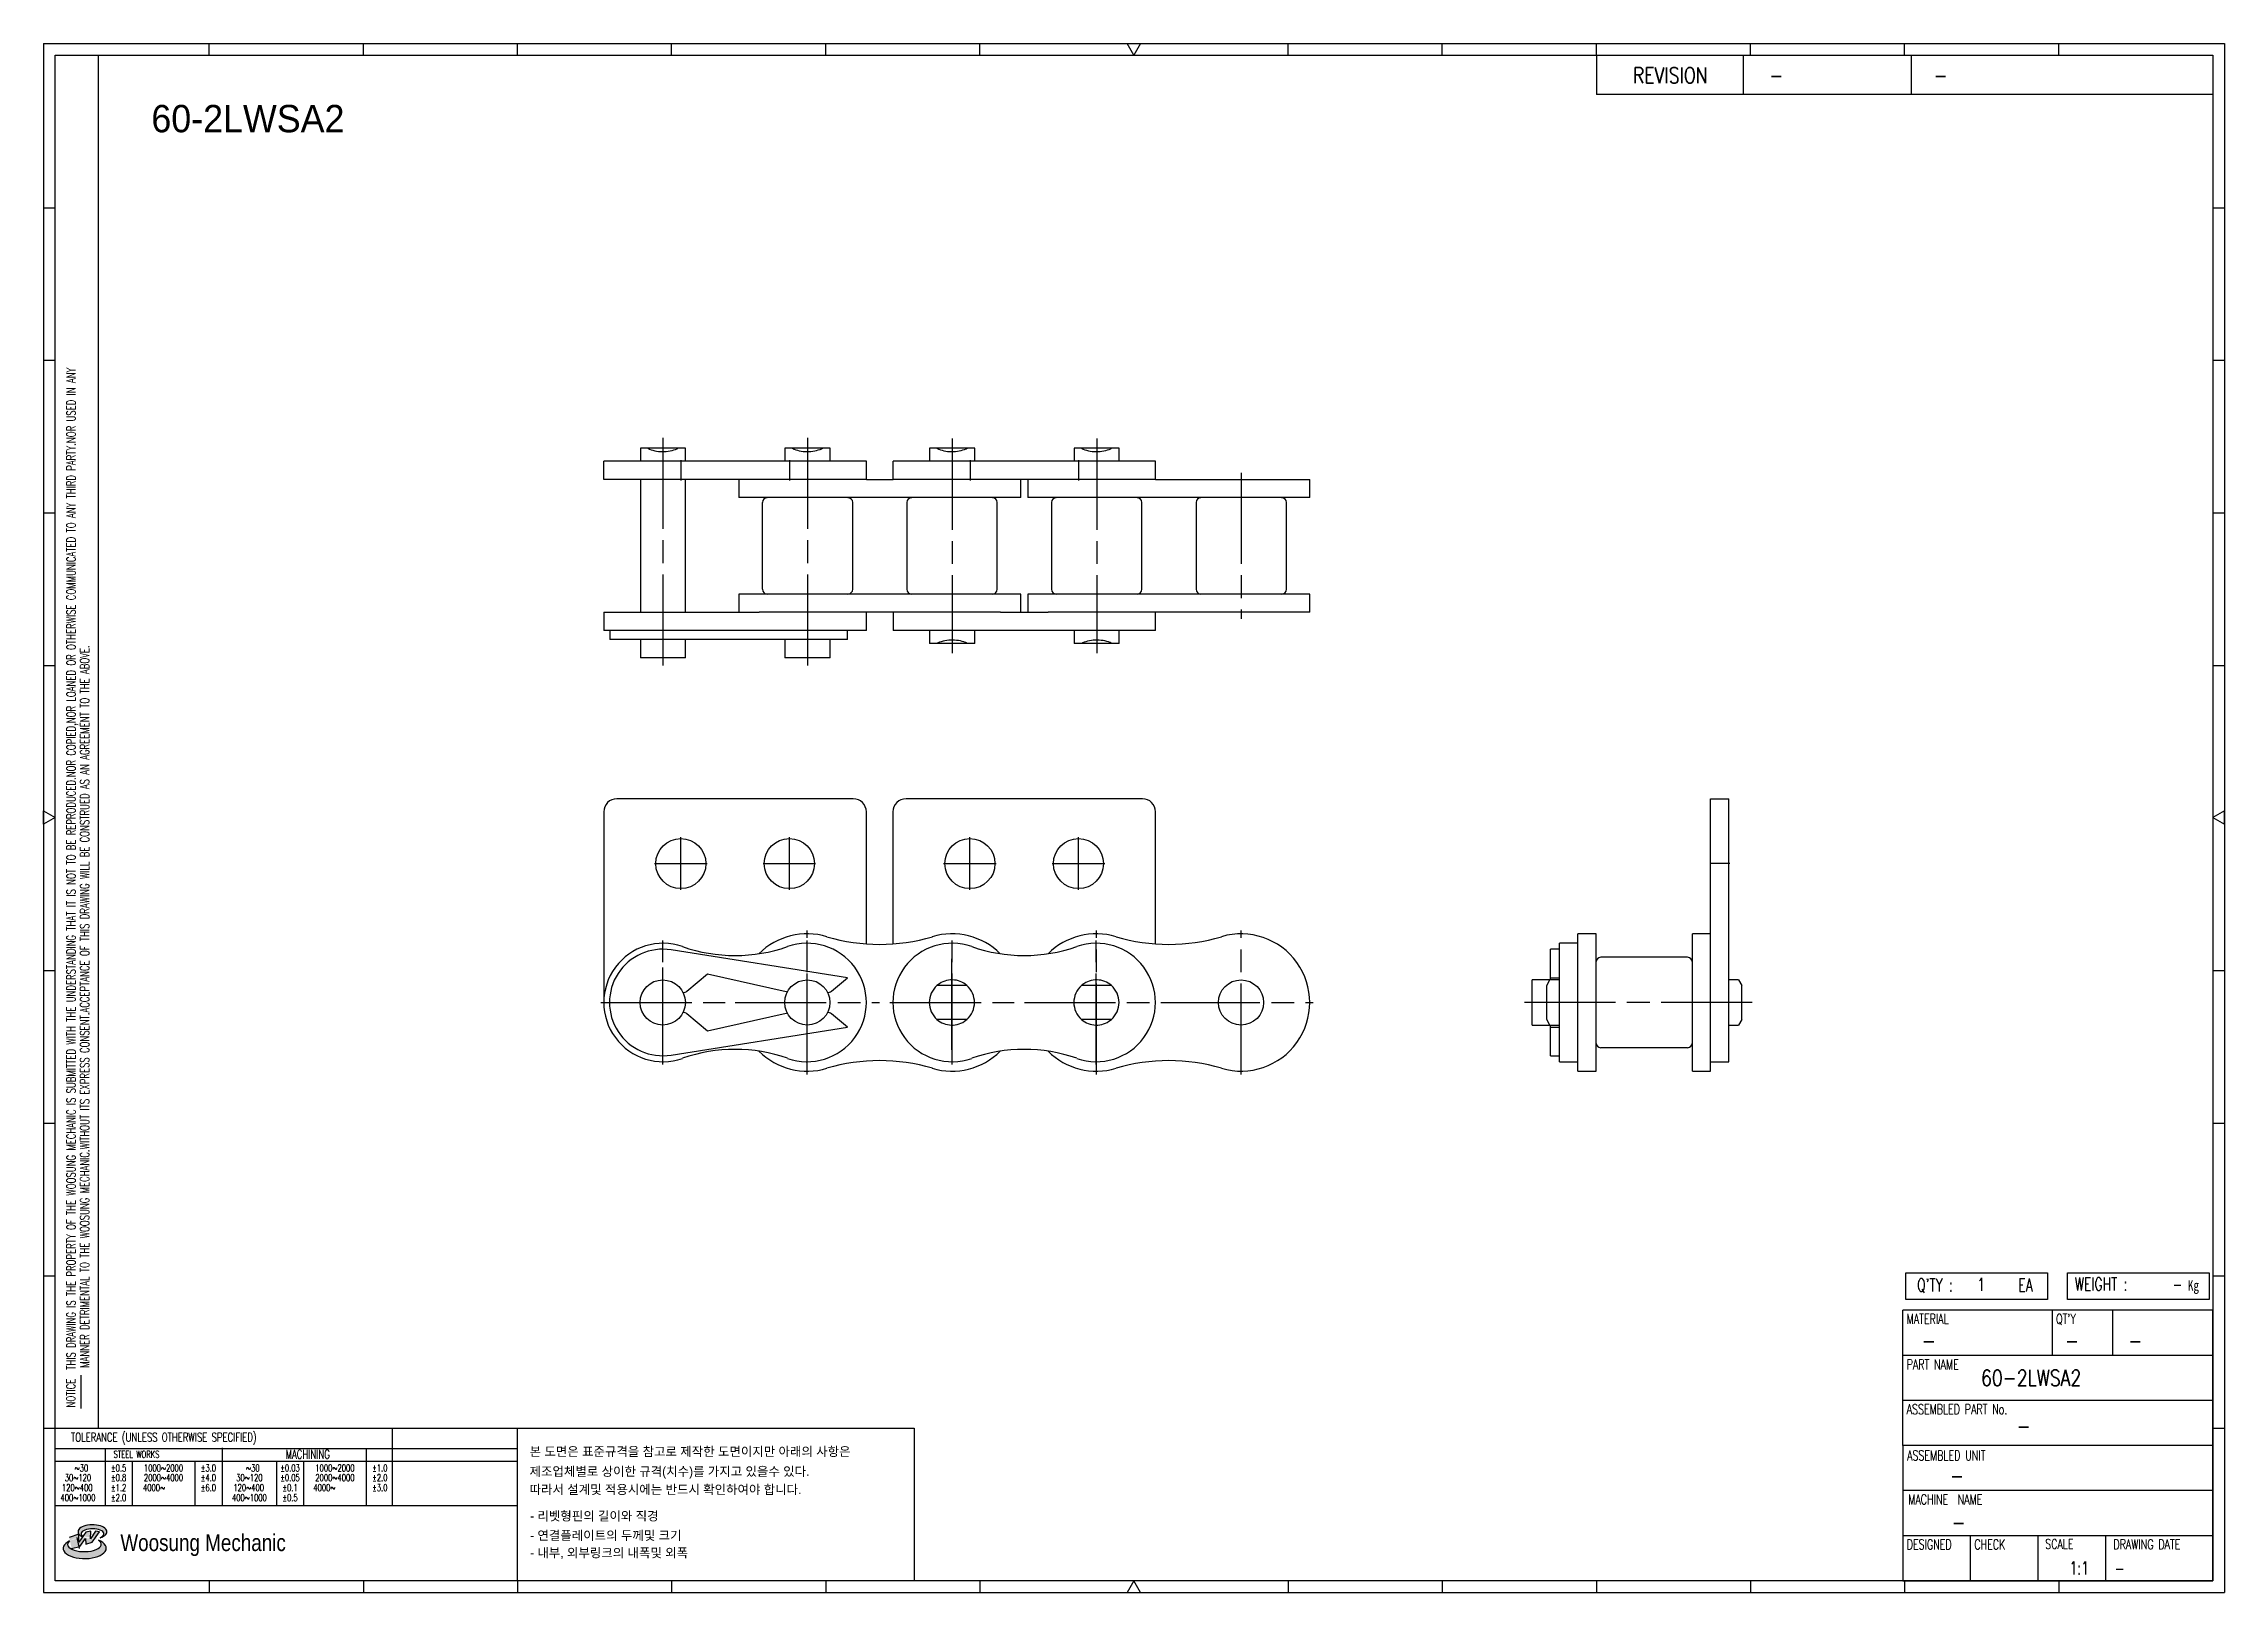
# Model space of a CAD drawing. Header units: millimetres. Extents: x 849 to 1136, y 59 to 263.
import ezdxf
from ezdxf.enums import TextEntityAlignment as Align

# ---------------------------------------------------------------- set-up
doc = ezdxf.new("R2010")
doc.units = ezdxf.units.MM
doc.linetypes.add('AM_ISO08W050', pattern=[18, 12, -1.5, 3, -1.5])
doc.layers.add('CL1', color=140, linetype='AM_ISO08W050', lineweight=25)
doc.layers.add('TITLE', color=7, linetype='Continuous')
doc.layers.add('도면레이아웃', color=7, linetype='Continuous')
doc.styles.add('HAN', font='ROMANS.shx', dxfattribs={"width": 0.7, "bigfont": 'whgtxt.shx'})
doc.styles.add('HKD_ST2', font='romans.shx', dxfattribs={"width": 0.7, "height": 4, "bigfont": '@extfont2.shx'})
doc.styles.add('MtXpl_', font='Gulim.ttf')
doc.styles.add('SLDTEXTSTYLE4', font='arial.ttf', dxfattribs={"width": 0.8})

# ---------------------------------------------------------------- blocks, each defined once
blk = doc.blocks.new('MAST')
at = {"layer": '도면레이아웃'}
h = blk.add_hatch(color=10, dxfattribs=at)
h.paths.add_polyline_path([(1.544, 35.177), (1.554, 34.966), (1.779, 35.034), (2.054, 35.422), (1.908, 35.446), (1.728, 35.167), (1.741, 35.439), (1.547, 35.405), (1.292, 35.041), (1.295, 35.33), (0.943, 35.208), (1.03, 34.8), (1.336, 34.885)])
edge = h.paths.add_edge_path()
edge.add_ellipse((1.795, 35.421), major_axis=(-0.53, 0), ratio=0.487785, start_angle=122.36065, end_angle=403.39574)
edge.add_line((1.411, 35.244), (1.419, 35.261))
edge.add_ellipse((1.798, 35.344), major_axis=(-0.423, 0), ratio=0.444396, start_angle=131.58977, end_angle=386.19408, ccw=False)
edge = h.paths.add_edge_path()
edge.add_ellipse((1.512, 34.815), major_axis=(-0.793, 0), ratio=0.480113, start_angle=314.67633, end_angle=590.85213)
edge.add_ellipse((1.501, 34.958), major_axis=(-0.62, 0), ratio=0.43311, start_angle=331.7024, end_angle=574.42495, ccw=False)
at = {"color": 140}
for p, q in [((0, 90.118), (80.15, 90.118)), ((0, 90.118), (0, 33.191)), ((80.15, 90.118), (80.15, 33.191)), ((57.068, 89.693), (57.068, 88.246)), ((62.47, 89.693), (62.47, 88.246)), ((68.635, 89.693), (68.635, 88.246)), ((79.725, 88.246), (57.068, 88.246)), ((68.449, 43.961), (68.449, 44.936)), ((68.449, 44.936), (73.654, 44.936)), ((73.654, 44.936), (73.654, 43.961)), ((74.39, 43.961), (74.39, 44.936)), ((74.39, 44.936), (79.595, 44.936)), ((79.595, 44.936), (79.595, 43.961)), ((68.336, 38.59), (68.336, 43.563)), ((79.725, 43.563), (68.336, 43.563)), ((73.654, 43.961), (68.449, 43.961)), ((73.827, 43.563), (73.827, 41.905)), ((79.595, 43.961), (74.39, 43.961)), ((76.037, 43.563), (76.037, 41.905)), ((79.725, 38.59), (79.725, 43.563)), ((79.725, 41.905), (68.336, 41.905)), ((79.725, 40.248), (68.336, 40.248)), ((68.336, 38.59), (68.336, 33.616)), ((79.725, 38.59), (68.336, 38.59)), ((79.725, 33.616), (79.725, 38.59)), ((79.725, 36.932), (68.336, 36.932)), ((79.725, 35.274), (68.336, 35.274)), ((70.822, 33.616), (70.822, 35.274)), ((73.309, 33.616), (73.309, 35.274)), ((75.796, 33.616), (75.796, 35.274)), ((0, 33.191), (80.15, 33.191)), ((68.336, 33.616), (79.725, 33.616))]:
    blk.add_line(p, q, dxfattribs=at)
for p, q in [((6.089, 89.693), (6.089, 90.118)), ((11.753, 89.693), (11.753, 90.118)), ((17.418, 89.693), (17.418, 90.118)), ((23.082, 89.693), (23.082, 90.118)), ((28.746, 89.693), (28.746, 90.118)), ((34.411, 89.693), (34.411, 90.118)), ((45.739, 89.693), (45.739, 90.118)), ((51.404, 89.693), (51.404, 90.118)), ((57.068, 89.693), (57.068, 90.118)), ((62.732, 89.693), (62.732, 90.118)), ((68.397, 89.693), (68.397, 90.118)), ((74.061, 89.693), (74.061, 90.118)), ((0, 84.085), (0.425, 84.085)), ((79.725, 84.085), (80.15, 84.085)), ((0, 78.478), (0.425, 78.478)), ((79.725, 78.478), (80.15, 78.478)), ((0, 72.87), (0.425, 72.87)), ((79.725, 72.87), (80.15, 72.87)), ((0, 67.262), (0.425, 67.262)), ((79.725, 67.262), (80.15, 67.262)), ((0, 56.047), (0.425, 56.047)), ((79.725, 56.047), (80.15, 56.047)), ((0, 50.439), (0.425, 50.439)), ((79.725, 50.439), (80.15, 50.439)), ((0, 44.832), (0.425, 44.832)), ((79.725, 44.832), (80.15, 44.832)), ((1.377, 39.947), (1.377, 41.174)), ((0, 39.224), (0.425, 39.224)), ((79.725, 39.224), (80.15, 39.224)), ((6.089, 33.616), (6.089, 33.191)), ((11.753, 33.616), (11.753, 33.191)), ((17.418, 33.616), (17.418, 33.191)), ((23.082, 33.616), (23.082, 33.191)), ((28.746, 33.616), (28.746, 33.191)), ((34.411, 33.616), (34.411, 33.191)), ((45.739, 33.616), (45.739, 33.191)), ((51.404, 33.616), (51.404, 33.191)), ((57.068, 33.616), (57.068, 33.191)), ((62.732, 33.616), (62.732, 33.191)), ((68.397, 33.616), (68.397, 33.191)), ((74.061, 33.616), (74.061, 33.191))]:
    blk.add_line(p, q)
at = {"color": 2}
for p, q in [((2.017, 39.224), (2.017, 89.693)), ((0.425, 39.224), (17.418, 39.224)), ((0.425, 38.487), (17.418, 38.487)), ((2.257, 38.487), (2.257, 36.382)), ((6.557, 38.5), (6.557, 36.382)), ((11.857, 38.487), (11.857, 36.382)), ((12.816, 39.224), (12.816, 36.382)), ((17.418, 33.616), (17.418, 39.224)), ((0.425, 38.012), (17.418, 38.012)), ((3.257, 38.012), (3.257, 36.382)), ((5.557, 38.012), (5.557, 36.382)), ((8.557, 38.012), (8.557, 36.382)), ((9.557, 38.026), (9.557, 36.382)), ((0.425, 36.382), (17.418, 36.382))]:
    blk.add_line(p, q, dxfattribs=at)
for points in [[(40.075, 89.693), (39.83, 90.118), (40.32, 90.118)], [(0.425, 61.679), (0, 61.433), (0, 61.924)], [(79.725, 61.679), (80.15, 61.433), (80.15, 61.924)], [(40.075, 33.616), (39.83, 33.191), (40.32, 33.191)]]:
    blk.add_lwpolyline(points, close=True)
at = {"color": 140}
blk.add_lwpolyline([(0.425, 89.693), (79.725, 89.693), (79.725, 33.616), (0.425, 33.616)], close=True, dxfattribs=at)
at = {"layer": '도면레이아웃'}
for p, q in [((1.295, 35.33), (0.943, 35.208)), ((1.547, 35.405), (1.292, 35.041)), ((1.292, 35.041), (1.295, 35.33)), ((1.741, 35.439), (1.547, 35.405)), ((1.908, 35.446), (1.728, 35.167)), ((1.728, 35.167), (1.741, 35.439)), ((1.779, 35.034), (2.054, 35.422)), ((2.054, 35.422), (1.908, 35.446)), ((1.03, 34.8), (1.336, 34.885)), ((1.224, 35.208), (1.311, 34.8)), ((1.224, 35.208), (1.224, 35.208)), ((1.336, 34.885), (1.544, 35.177)), ((1.419, 35.261), (1.411, 35.244)), ((1.544, 35.177), (1.554, 34.966)), ((1.554, 34.966), (1.779, 35.034))]:
    blk.add_line(p, q, dxfattribs=at)
for centre, major_axis, ratio, start_param, end_param in [((1.795, 35.421), (-0.53, 0), 0.487785, 2.135596, 7.040584), ((1.798, 35.344), (-0.423, 0), 0.444396, 2.296675, 6.740358), ((1.512, 34.815), (-0.793, 0), 0.480113, 5.492138, 10.312315), ((1.501, 34.958), (-0.62, 0), 0.43311, 5.789299, 10.025607)]:
    blk.add_ellipse(centre, major_axis=major_axis, ratio=ratio, start_param=start_param, end_param=end_param, dxfattribs=at)
for s, height, style, width, p in [('REVISION', 0.5806, 'HAN', 0.8, (58.415, 88.664)), ('-', 0.581, 'HAN', 0.8, (63.426, 88.664)), ('-', 0.581, 'HAN', 0.8, (69.468, 88.664)), ("Q'TY : ", 0.4746, 'HKD_ST2', 0.7, (68.857, 44.253)), ('1', 0.475, 'HKD_ST2', 0.7, (71.071, 44.275)), ('EA', 0.4746, 'HKD_ST2', 0.7, (72.578, 44.253)), ('WEIGHT : ', 0.4746, 'HKD_ST2', 0.7, (74.65, 44.286)), ('-', 0.581, 'HAN', 0.8, (69.029, 42.157)), ('-', 0.581, 'HAN', 0.8, (74.289, 42.157)), ('-', 0.581, 'HAN', 0.8, (76.623, 42.157)), ('-', 0.581, 'HAN', 0.8, (72.515, 39.013)), ('-', 0.581, 'HAN', 0.8, (70.067, 37.189)), ('-', 0.581, 'HAN', 0.8, (70.126, 35.48)), ('1:1', 0.4746, 'HKD_ST2', 0.7, (74.458, 33.848)), ('-', 0.475, 'HKD_ST2', 0.7, (76.112, 33.837))]:
    blk.add_text(s, height=height, dxfattribs=dict(style=style, width=width)).set_placement(p)
at = {"color": 6, "style": 'HKD_ST2', "width": 0.7}
for s, p in [(' THIS DRAWING IS THE PROPERTY OF THE WOOSUNG MECHANIC IS SUBMITTED WITH THE UNDERSTANDING THAT IT IS NOT TO BE REPRODUCED.NOR COPIED,NOR LOANED OR OTHERWISE COMMUNICATED TO ANY THIRD PARTY.NOR USED IN ANY', (1.173, 41.217)), ('MANNER DETRIMENTAL TO THE WOOSUNG MECHANIC.WITHOUT ITS EXPRESS CONSENT.ACCEPTANCE OF THIS DRAWING WILL BE CONSTRUED AS AN AGREEMENT TO THE ABOVE.', (1.672, 41.447))]:
    blk.add_text(s, height=0.326266, rotation=90, dxfattribs=at).set_placement(p)
at = {"style": 'HKD_ST2', "width": 0.7}
blk.add_text('-', height=0.475, dxfattribs=at).set_placement((78.613, 44.286), align=Align.RIGHT)
at = {"color": 254, "style": 'HKD_ST2', "width": 0.7}
for s, height, p in [('MATERIAL', 0.3651, (68.474, 43.425)), ("QT'Y", 0.3651, (73.965, 43.425)), ('PART NAME', 0.3651, (68.474, 41.756)), ('ASSEMBLED PART No.', 0.36511, (68.474, 40.109)), ('ASSEMBLED UNIT', 0.36511, (68.49, 38.408)), ('MACHINE  NAME', 0.36511, (68.532, 36.794)), ('DESIGNED', 0.3651, (68.474, 35.136)), ('CHECK', 0.3651, (70.961, 35.136)), ('SCALE', 0.3651, (73.566, 35.153)), ('DRAWING DATE', 0.36511, (76.071, 35.141))]:
    blk.add_text(s, height=height, dxfattribs=at).set_placement(p, align=Align.TOP_LEFT)
at = {"style": 'HKD_ST2', "width": 0.7}
blk.add_text('NOTICE', height=0.3263, rotation=90, dxfattribs=at).set_placement((1.163, 39.988))
blk.add_text('TOLERANCE (UNLESS OTHERWISE SPECIFIED)', height=0.32627, dxfattribs=at).set_placement((4.417, 38.896), align=Align.MIDDLE_CENTER)
at = {"color": 4, "style": 'HKD_ST2', "width": 0.7}
for s, height, p in [('%%12630', 0.261, (1.389, 37.762)), ('1000%%1262000', 0.26101, (4.407, 37.762)), ('%%12630', 0.261, (7.689, 37.762)), ('1000%%1262000', 0.26101, (10.707, 37.762)), ('120%%126400', 0.26101, (1.237, 37.045)), ('30%%126120', 0.261, (1.263, 37.411)), ('4000%%126', 0.261, (4.061, 37.045)), ('2000%%1264000', 0.26101, (4.407, 37.411)), ('120%%126400', 0.26101, (7.537, 37.045)), ('30%%126120', 0.261, (7.563, 37.411)), ('4000%%126', 0.261, (10.321, 37.045)), ('2000%%1264000', 0.26101, (10.707, 37.411)), ('400%%1261000', 0.26101, (1.263, 36.67)), ('400%%1261000', 0.26101, (7.563, 36.67))]:
    blk.add_text(s, height=height, dxfattribs=at).set_placement(p, align=Align.MIDDLE_CENTER)
for s, height, p in [('%%P0.5', 0.261, (2.757, 37.762)), ('STEEL WORKS', 0.26101, (3.416, 38.268)), ('%%P3.0', 0.261, (6.057, 37.762)), ('%%P0.03', 0.261, (9.057, 37.762)), ('MACHINING', 0.3263, (9.707, 38.27)), ('%%P1.0', 0.261, (12.357, 37.762)), ('%%P0.8', 0.261, (2.757, 37.411)), ('%%P1.2', 0.261, (2.757, 37.045)), ('%%P4.0', 0.261, (6.057, 37.411)), ('%%P6.0', 0.261, (6.057, 37.045)), ('%%P0.05', 0.261, (9.057, 37.411)), ('%%P0.1', 0.261, (9.057, 37.045)), ('%%P2.0', 0.261, (12.357, 37.411)), ('%%P3.0', 0.261, (12.357, 37.045)), ('%%P2.0', 0.261, (2.757, 36.67)), ('%%P0.5', 0.261, (9.057, 36.67))]:
    blk.add_text(s, height=height, dxfattribs=at).set_placement(p, align=Align.MIDDLE)
at = {"color": 1, "style": 'SLDTEXTSTYLE4', "width": 0.8}
blk.add_text('Woosung Mechanic', height=0.61957, dxfattribs=at).set_placement((2.822, 34.711))
at = {"layer": 'TITLE', "width": 0.8}
blk.add_text('Kg', height=0.3789, dxfattribs=at).set_placement((78.807, 44.286))

msp = doc.modelspace()

# ---------------------------------------------------------------- linework, layer by layer
for p, q in [((957.19, 207.83), (922.59, 207.83)), ((922.59, 205.43), (922.59, 207.83)), ((927.39, 209.53), (927.39, 207.83)), ((933.35, 209.53), (927.39, 209.53)), ((933.35, 207.83), (933.35, 209.53)), ((952.4, 209.53), (946.44, 209.53)), ((946.44, 209.53), (946.44, 207.83)), ((952.4, 207.83), (952.4, 209.53)), ((957.19, 205.43), (957.19, 207.83)), ((995.29, 207.83), (960.69, 207.83)), ((960.69, 205.43), (960.69, 207.83)), ((965.49, 209.53), (965.49, 207.83)), ((971.45, 209.53), (965.49, 209.53)), ((971.45, 207.83), (971.45, 209.53)), ((984.54, 209.53), (984.54, 207.83)), ((990.5, 209.53), (984.54, 209.53)), ((990.5, 207.83), (990.5, 209.53)), ((995.29, 205.43), (995.29, 207.83)), ((957.19, 205.43), (922.59, 205.43)), ((927.39, 205.43), (927.39, 187.93)), ((933.35, 187.93), (933.35, 205.43)), ((940.37, 205.43), (940.37, 203.03)), ((957.19, 205.43), (960.69, 205.43)), ((995.29, 205.43), (960.69, 205.43)), ((977.52, 203.03), (977.52, 205.43)), ((978.47, 205.43), (978.47, 203.03)), ((995.29, 205.43), (1015.62, 205.43)), ((1015.62, 203.03), (1015.62, 205.43)), ((977.52, 203.03), (940.37, 203.03)), ((943.46, 202.39), (943.46, 190.96)), ((955.37, 190.96), (955.37, 202.39)), ((962.51, 202.39), (962.51, 190.96)), ((974.42, 190.96), (974.42, 202.39)), ((1015.62, 203.03), (978.47, 203.03)), ((981.56, 202.39), (981.56, 190.96)), ((993.47, 190.96), (993.47, 202.39)), ((1000.61, 202.39), (1000.61, 190.96)), ((1012.52, 190.96), (1012.52, 202.39)), ((940.37, 190.33), (940.37, 187.93)), ((977.52, 190.33), (940.37, 190.33)), ((977.52, 187.93), (977.52, 190.33)), ((978.47, 190.33), (978.47, 187.93)), ((1015.62, 190.33), (978.47, 190.33)), ((1015.62, 187.93), (1015.62, 190.33)), ((922.59, 187.93), (943.04, 187.93)), ((922.59, 187.93), (922.59, 185.53)), ((974.85, 187.93), (943.04, 187.93)), ((957.19, 185.53), (957.19, 187.93)), ((960.69, 187.93), (960.69, 185.53)), ((974.85, 187.93), (981.14, 187.93)), ((1015.62, 187.93), (981.14, 187.93)), ((995.29, 185.53), (995.29, 187.93)), ((957.19, 185.53), (922.59, 185.53)), ((923.35, 185.53), (923.35, 184.33)), ((954.69, 184.33), (923.35, 184.33)), ((927.39, 184.33), (927.39, 181.93)), ((933.35, 181.93), (933.35, 184.33)), ((946.44, 184.33), (946.44, 181.93)), ((952.4, 181.93), (952.4, 184.33)), ((954.69, 184.33), (954.69, 185.53)), ((995.29, 185.53), (960.69, 185.53)), ((965.49, 185.53), (965.49, 183.83)), ((971.45, 183.83), (971.45, 185.53)), ((984.54, 185.53), (984.54, 183.83)), ((990.5, 183.83), (990.5, 185.53)), ((933.35, 181.93), (927.39, 181.93)), ((952.4, 181.93), (946.44, 181.93)), ((971.45, 183.83), (965.49, 183.83)), ((990.5, 183.83), (984.54, 183.83)), ((922.57, 161.62), (922.57, 136.5)), ((955.44, 163.35), (924.3, 163.35)), ((957.17, 144.23), (957.17, 161.62)), ((960.67, 161.62), (960.67, 144.23)), ((993.54, 163.35), (962.4, 163.35)), ((995.27, 144.23), (995.27, 161.62)), ((1068.42, 145.55), (1068.42, 163.35)), ((1068.42, 163.35), (1070.82, 163.35)), ((1070.82, 128.7), (1070.82, 163.35)), ((1050.92, 144.3), (1048.52, 144.3)), ((1048.52, 128.7), (1048.52, 144.3)), ((1053.32, 145.55), (1050.92, 145.55)), ((1050.92, 127.45), (1050.92, 145.55)), ((1053.32, 127.45), (1053.32, 145.55)), ((1068.42, 145.55), (1066.02, 145.55)), ((1066.02, 127.45), (1066.02, 145.55)), ((1068.42, 127.45), (1068.42, 145.55)), ((954.67, 139.76), (931.44, 143.44)), ((1048.52, 143.52), (1047.32, 143.52)), ((1047.32, 139.48), (1047.32, 143.52)), ((1065.38, 142.46), (1053.95, 142.46)), ((933.53, 138), (936.25, 140.29)), ((936.25, 140.29), (946.61, 137.93)), ((952.58, 138), (954.67, 139.76)), ((970.41, 138.74), (966.47, 138.74)), ((989.46, 138.74), (985.52, 138.74)), ((1044.92, 133.52), (1044.92, 139.48)), ((1047.25, 139.48), (1044.92, 139.48)), ((1046.82, 138.74), (1047.25, 139.48)), ((1046.82, 134.27), (1046.82, 138.74)), ((1048.52, 139.48), (1047.25, 139.48)), ((1047.32, 139.76), (1048.52, 139.76)), ((1072.09, 139.48), (1070.82, 139.48)), ((1072.09, 139.48), (1072.52, 138.74)), ((1072.52, 134.27), (1072.52, 138.74)), ((946.61, 135.07), (936.25, 132.71)), ((931.44, 129.57), (954.67, 133.25)), ((936.25, 132.71), (933.53, 135)), ((954.67, 133.25), (952.58, 135)), ((970.41, 134.27), (966.47, 134.27)), ((989.46, 134.27), (985.52, 134.27)), ((1044.92, 133.52), (1047.25, 133.52)), ((1047.25, 133.52), (1046.82, 134.27)), ((1047.25, 133.52), (1048.52, 133.52)), ((1047.32, 129.48), (1047.32, 133.52)), ((1047.32, 133.25), (1048.52, 133.25)), ((1070.82, 133.52), (1072.09, 133.52)), ((1072.52, 134.27), (1072.09, 133.52)), ((1047.32, 129.48), (1048.52, 129.48)), ((1053.95, 130.55), (1065.38, 130.55)), ((1048.52, 128.7), (1050.92, 128.7)), ((1050.92, 127.45), (1053.32, 127.45)), ((1066.02, 127.45), (1068.42, 127.45)), ((1068.42, 128.7), (1070.82, 128.7))]:
    msp.add_line(p, q)
for points in [[(928.4, 209.53), (928.6, 209.43), (928.82, 209.35), (929.04, 209.28), (929.28, 209.22), (929.53, 209.17), (929.78, 209.13), (930.04, 209.11), (930.3, 209.1), (930.56, 209.1), (930.81, 209.12), (931.07, 209.15), (931.32, 209.19), (931.56, 209.24), (931.79, 209.31), (932.02, 209.38), (932.23, 209.47), (932.34, 209.53)], [(947.45, 209.53), (947.65, 209.43), (947.87, 209.35), (948.09, 209.28), (948.33, 209.22), (948.58, 209.17), (948.83, 209.13), (949.09, 209.11), (949.35, 209.1), (949.61, 209.1), (949.86, 209.12), (950.12, 209.15), (950.37, 209.19), (950.61, 209.24), (950.84, 209.31), (951.07, 209.38), (951.28, 209.47), (951.39, 209.53)], [(966.5, 209.53), (966.7, 209.43), (966.92, 209.35), (967.14, 209.28), (967.38, 209.22), (967.63, 209.17), (967.88, 209.13), (968.14, 209.11), (968.4, 209.1), (968.66, 209.1), (968.91, 209.12), (969.17, 209.15), (969.42, 209.19), (969.66, 209.24), (969.89, 209.31), (970.12, 209.38), (970.33, 209.47), (970.44, 209.53)], [(985.55, 209.53), (985.75, 209.43), (985.97, 209.35), (986.19, 209.28), (986.43, 209.22), (986.68, 209.17), (986.93, 209.13), (987.19, 209.11), (987.45, 209.1), (987.71, 209.1), (987.96, 209.12), (988.22, 209.15), (988.47, 209.19), (988.71, 209.24), (988.94, 209.31), (989.17, 209.38), (989.38, 209.47), (989.49, 209.53)], [(970.44, 183.83), (970.24, 183.92), (970.02, 184.01), (969.79, 184.08), (969.56, 184.14), (969.31, 184.19), (969.06, 184.22), (968.8, 184.25), (968.54, 184.26), (968.28, 184.25), (968.02, 184.24), (967.77, 184.21), (967.52, 184.17), (967.28, 184.11), (967.04, 184.05), (966.82, 183.97), (966.61, 183.88), (966.5, 183.83)], [(989.49, 183.83), (989.29, 183.92), (989.07, 184.01), (988.84, 184.08), (988.61, 184.14), (988.36, 184.19), (988.11, 184.22), (987.85, 184.25), (987.59, 184.26), (987.33, 184.25), (987.07, 184.24), (986.82, 184.21), (986.57, 184.17), (986.33, 184.11), (986.09, 184.05), (985.87, 183.97), (985.66, 183.88), (985.55, 183.83)], [(970.41, 138.74), (970.21, 138.9), (970, 139.04), (969.77, 139.17), (969.53, 139.28), (969.29, 139.36), (969.03, 139.42), (968.78, 139.46), (968.52, 139.48), (968.26, 139.48), (968, 139.45), (967.74, 139.4), (967.49, 139.33), (967.25, 139.23), (967.02, 139.12), (966.79, 138.98), (966.58, 138.83), (966.47, 138.74)], [(989.46, 138.74), (989.26, 138.9), (989.05, 139.04), (988.82, 139.17), (988.58, 139.28), (988.34, 139.36), (988.08, 139.42), (987.83, 139.46), (987.57, 139.48), (987.31, 139.48), (987.05, 139.45), (986.79, 139.4), (986.54, 139.33), (986.3, 139.23), (986.07, 139.12), (985.84, 138.98), (985.63, 138.83), (985.52, 138.74)], [(966.47, 134.27), (966.67, 134.1), (966.89, 133.96), (967.12, 133.83), (967.36, 133.73), (967.6, 133.64), (967.85, 133.58), (968.11, 133.54), (968.37, 133.52), (968.63, 133.53), (968.89, 133.55), (969.14, 133.6), (969.39, 133.68), (969.64, 133.77), (969.87, 133.88), (970.09, 134.02), (970.3, 134.17), (970.41, 134.27)], [(985.52, 134.27), (985.72, 134.1), (985.94, 133.96), (986.17, 133.83), (986.41, 133.73), (986.65, 133.64), (986.9, 133.58), (987.16, 133.54), (987.42, 133.52), (987.68, 133.53), (987.94, 133.55), (988.19, 133.6), (988.44, 133.68), (988.69, 133.77), (988.92, 133.88), (989.14, 134.02), (989.35, 134.17), (989.46, 134.27)]]:
    msp.add_lwpolyline(points)
at = {"color": 140}
msp.add_lwpolyline([(911.2, 80.39), (963.48, 80.39), (963.48, 60.28), (911.2, 60.28)], close=True, dxfattribs=at)
for centre, radius in [((932.72, 154.8), 3.3), ((947.02, 154.8), 3.3), ((970.82, 154.8), 3.3), ((985.12, 154.8), 3.3), ((930.34, 136.5), 2.98), ((949.39, 136.5), 2.98), ((1006.54, 136.5), 2.98)]:
    msp.add_circle(centre, radius)
for centre, radius, start, end in [((944.1, 202.39), 0.635, 90, 180), ((954.74, 202.39), 0.635, 0, 90), ((963.15, 202.39), 0.635, 90, 180), ((973.79, 202.39), 0.635, 0, 90), ((982.2, 202.39), 0.635, 90, 180), ((992.84, 202.39), 0.635, 0, 90), ((1001.25, 202.39), 0.635, 90, 180), ((1011.89, 202.39), 0.635, 0, 90), ((944.1, 190.96), 0.635, 180, 270), ((954.74, 190.96), 0.635, 270, 0), ((963.15, 190.96), 0.635, 180, 270), ((973.79, 190.96), 0.635, 270, 0), ((982.2, 190.96), 0.635, 180, 270), ((992.84, 190.96), 0.635, 270, 0), ((1001.25, 190.96), 0.635, 180, 270), ((1011.89, 190.96), 0.635, 270, 0), ((924.3, 161.62), 1.73, 90, 180), ((955.44, 161.62), 1.73, 0, 90), ((962.4, 161.62), 1.73, 90, 180), ((993.54, 161.62), 1.73, 0, 90), ((930.37, 136.5), 7.8, 70.6781, 289.3219), ((939.87, 163.6), 20.91, 250.6781, 289.3219), ((949.39, 136.5), 9.05, 73.423, 134.8053), ((949.37, 136.5), 7.8, 250.6781, 109.3219), ((958.92, 168.5), 24.34, 253.423, 286.577), ((968.47, 136.5), 7.8, 70.6781, 289.3219), ((968.44, 136.5), 9.05, 45.1947, 106.577), ((977.97, 163.6), 20.91, 250.6781, 289.3219), ((987.49, 136.5), 9.05, 73.423, 134.8053), ((987.47, 136.5), 7.8, 250.6781, 109.3219), ((997.02, 168.5), 24.34, 253.423, 286.577), ((1006.54, 136.5), 9.05, 253.423, 106.577), ((930.34, 136.5), 7.02, 81, 279), ((1053.95, 141.82), 0.635, 90, 180), ((1065.38, 141.82), 0.635, 0, 90), ((933.02, 138.6), 0.78, 269.5284, 310), ((952.07, 138.6), 0.78, 269.5284, 310), ((968.44, 136.5), 2.98, 131.4096, 228.5904), ((968.44, 136.5), 2.98, 311.4096, 48.5904), ((987.49, 136.5), 2.98, 131.4096, 228.5904), ((987.49, 136.5), 2.98, 311.4096, 48.5904), ((933.02, 134.41), 0.78, 50, 90.4716), ((946.79, 138.69), 0.78, 257.1611, 268.4913), ((946.79, 134.31), 0.78, 91.5087, 102.8389), ((952.07, 134.41), 0.78, 50, 90.4716), ((939.87, 109.41), 20.91, 70.6781, 109.3219), ((949.39, 136.5), 9.05, 225.1947, 286.577), ((968.44, 136.5), 9.05, 253.423, 314.8053), ((977.97, 109.41), 20.91, 70.6781, 109.3219), ((987.49, 136.5), 9.05, 225.1947, 286.577), ((1053.95, 131.18), 0.635, 180, 270), ((1065.38, 131.18), 0.635, 270, 0), ((958.92, 104.5), 24.34, 73.423, 106.577), ((997.02, 104.5), 24.34, 73.423, 106.577)]:
    msp.add_arc(centre, radius, start, end)
at = {"layer": 'CL1'}
for p, q in [((930.37, 210.91), (930.37, 180.55)), ((949.42, 210.91), (949.42, 180.55)), ((968.47, 210.81), (968.47, 182.54)), ((987.52, 210.81), (987.52, 182.54)), ((932.74, 207.95), (932.74, 205.31)), ((947.04, 207.95), (947.04, 205.31)), ((970.84, 207.95), (970.84, 205.31)), ((985.14, 207.95), (985.14, 205.31)), ((1006.57, 206.3), (1006.57, 187.05)), ((932.72, 151.34), (932.72, 158.27)), ((947.02, 151.34), (947.02, 158.27)), ((970.82, 151.34), (970.82, 158.27)), ((985.12, 151.34), (985.12, 158.27)), ((929.25, 154.8), (936.18, 154.8)), ((943.55, 154.8), (950.48, 154.8)), ((967.35, 154.8), (974.28, 154.8)), ((981.65, 154.8), (988.58, 154.8)), ((1070.94, 154.8), (1068.3, 154.8)), ((930.34, 129.13), (930.34, 143.87)), ((930.37, 128.31), (930.37, 144.69)), ((949.37, 128.31), (949.37, 144.69)), ((949.39, 127), (949.39, 146)), ((968.47, 128.31), (968.47, 144.69)), ((987.47, 128.31), (987.47, 144.69)), ((987.49, 127), (987.49, 146)), ((1006.54, 127), (1006.54, 146)), ((968.44, 130.25), (968.44, 142.75)), ((922.18, 136.5), (938.56, 136.5)), ((939.89, 136.5), (958.9, 136.5)), ((960.28, 136.5), (976.66, 136.5)), ((977.99, 136.5), (997, 136.5)), ((997.04, 136.5), (1016.05, 136.5)), ((1073.9, 136.5), (1043.54, 136.5))]:
    msp.add_line(p, q, dxfattribs=at)

# ---------------------------------------------------------------- block references
at = {"color": 140, "xscale": 3.58543268160129, "yscale": 3.58543268160129, "zscale": 3.58543268160129}
msp.add_blockref('MAST', (848.75, -60.25), dxfattribs=at)

# ---------------------------------------------------------------- texts
at = {"color": 254, "style": 'MtXpl_'}
msp.add_text('60-2LWSA2', height=3.608, dxfattribs=at).set_placement((862.95, 251.18))
at = {"style": 'HAN', "width": 0.8}
msp.add_text('60-2LWSA2', height=2.082, dxfattribs=at).set_placement((1104.06, 85.99))
at = {"color": 140, "style": 'MtXpl_'}
for s, p in [('본 도면은 표준규격을 참고로 제작한 도면이지만 아래의 사항은', (912.79, 76.73)), ('제조업체별로 상이한 규격(치수)를 가지고 있을수 있다.', (912.79, 74.11)), ('따라서 설계및 적용시에는 반드시 확인하여야 합니다.', (912.79, 71.72)), ('- 리벳형핀의 길이와 직경', (912.86, 68.23)), ('- 연결플레이트의 두께및 크기', (912.86, 65.67)), ('- 내부, 외부링크의 내폭및 외폭', (912.86, 63.38))]:
    msp.add_text(s, height=1.2027, dxfattribs=at).set_placement(p)

doc.saveas('drawing.dxf')
